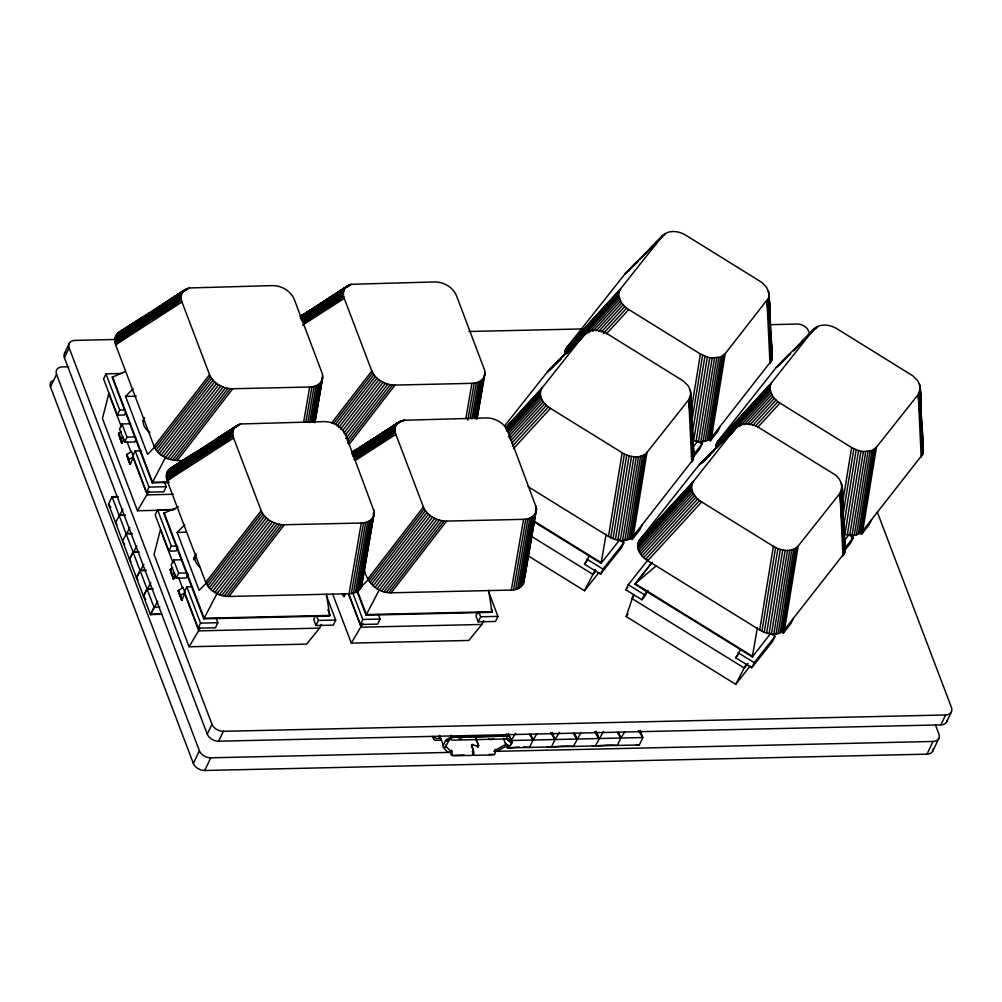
<?xml version="1.0" encoding="UTF-8"?>
<svg xmlns="http://www.w3.org/2000/svg" width="1002" height="1002" viewBox="0 0 1002 1002"><rect width="100%" height="100%" fill="white"/><g stroke="black" fill="none" stroke-linecap="round" stroke-linejoin="round"><path stroke-width="1.5" d="M691.656 411.396L690.904 393.185L688.775 399.673L646.991 452.416C640.604 459.379 629.406 457.175 622.179 452.741L550.461 408.365C543.735 404.507 536.959 395.126 542.32 387.649L584.103 334.893C590.003 328.08 600.737 329.671 607.638 334.029L683.627 381.173L688.311 385.983L690.691 391.381L693.397 459.267L633.302 536.095C626.914 543.059 615.716 540.855 608.49 536.421L528.129 486.696M662.335 236.134L625.048 273.872L637.861 260.821L625.048 273.872L566.606 347.656L565.003 350.725L564.64 354.27L618.597 295.515L618.948 291.958L620.551 288.889L662.335 236.134C668.234 229.32 678.968 230.911 685.869 235.27L761.858 282.414L766.543 287.223L768.922 292.622L771.628 360.507L711.533 437.335C707.212 442.421 699.609 442.483 693.66 440.755L707.349 357.075L700.411 353.982L626.613 308.178L621.578 303.092L618.597 295.515M841.981 487.949L841.905 484.955L844.611 552.841L784.516 629.669C778.128 636.633 766.931 634.429 759.704 629.982L647.73 560.694C641.004 556.836 634.228 547.468 639.589 539.978L698.031 466.206L735.318 428.468C741.217 421.654 751.951 423.245 758.852 427.603L832.862 473.395C844.498 479.344 842.97 494.111 842.87 504.97M842.118 486.759L839.989 493.247L798.206 545.99C791.818 552.954 780.621 550.749 773.394 546.315L701.676 501.939C694.962 498.069 688.174 488.7 693.534 481.223L735.318 428.468L699.258 464.903L737.986 426.063L722.981 441.895M801.863 341.444L814.776 328.405L776.262 367.446L789.075 354.382L776.262 367.446L717.82 441.218L716.217 444.287L715.854 447.844L769.812 389.077L770.175 385.532L771.765 382.463L813.549 329.708C819.448 322.894 830.182 324.485 837.083 328.844L913.072 375.988L917.769 380.798L920.137 386.196L922.842 454.081L862.747 530.91C858.426 535.982 850.823 536.057 844.886 534.329L858.576 450.649L851.625 447.556L777.84 401.752L772.793 396.667L769.812 389.077M314.929 422.293L322.631 377.704L322.431 374.022L294.312 299.498C290.818 290.943 281.537 285.532 272.444 285.608L188.89 287.975L116.495 334.53L114.716 339.215L115.593 344.776L154.145 446.378C159.13 458.089 173.421 462.097 185.12 460.281M362.073 582.625C362.611 589.589 355.334 593.973 349.072 593.748L228.932 596.466C219.513 596.478 209.556 591.28 205.748 582.375L167.196 480.772C165.33 476.426 166.37 470.727 170.641 468.21L192.058 454.57M361.634 586.157L374.297 511.897L345.915 435.494C342.421 426.94 333.14 421.529 324.059 421.604L240.493 423.971L177.817 464.227L181.738 461.834M477.052 418.811L484.868 374.034L484.68 370.352L456.549 295.828C453.067 287.273 443.773 281.863 434.693 281.938L351.126 284.305L300.162 316.532L302.704 314.904M524.322 578.956C524.86 585.919 517.571 590.303 511.321 590.078L391.181 592.796C377.416 593.247 366.181 581.774 364.139 568.547M523.883 582.488L536.546 508.227L508.164 431.824C504.67 423.27 495.389 417.859 486.296 417.934L402.741 420.301L351.978 452.253M769.135 294.425L769.974 316.857L769.048 296.179L770.1 314.741M473.495 752.389L473.232 754.431A1.904 1.691 -65.7 0 1 471.679 755.408L453.53 755.821A1.904 1.691 -65.7 0 1 451.915 753.98L451.99 752.878A2.768 1.165 88.7 0 0 451.677 750.523L450.837 750.548A2.38 1.39 -20.8 0 1 449.535 750.122L446.09 746.503A2.38 1.39 -20.8 0 1 445.978 745.425L446.266 744.824M200.325 567.533C196.317 564.552 192.923 558.602 195.991 553.856M608.49 536.421L622.179 452.741M610.719 537.661L624.409 453.981M613.036 538.7L626.726 455.021M615.428 539.514L629.118 455.835M617.846 540.103L631.536 456.424M620.251 540.454L633.94 456.774M622.58 540.541L636.27 456.874M624.822 540.391L638.512 456.712M626.926 539.99L640.616 456.311M628.855 539.352L642.545 455.672M630.584 538.475L644.273 454.795M632.074 537.385L645.764 453.706M633.302 536.095L646.991 452.416M690.954 411.797L700.411 353.982M691.931 420.64L702.64 355.222M692.019 435.369L704.957 356.261M696.077 441.343L709.767 357.664L707.349 357.075M698.482 441.694L712.172 358.015L720.776 356.912L725.223 353.656L768.659 297.87L771.628 360.507L771.001 338.35L770.951 362.098L767.97 299.448L769.536 318.949L769.987 363.551L767.006 300.913L768.772 320.978M700.824 441.782L714.501 358.115M703.053 441.632L716.743 357.952M705.157 441.231L718.847 357.551M707.099 440.579L720.776 356.912M708.815 439.715L722.505 356.036M710.305 438.625L723.995 354.946M711.533 437.335L725.223 353.656M759.704 629.982L773.394 546.315M761.933 631.235L775.623 547.555M764.263 632.275L777.94 548.595M766.655 633.089L780.333 549.409M769.06 633.677L782.75 549.998M771.465 634.028L785.155 550.348M773.807 634.116L787.484 550.436M776.036 633.965L789.726 550.286M778.141 633.565L791.831 549.885M780.082 632.913L793.772 549.234M781.798 632.049L795.488 548.37M783.288 630.959L796.978 547.28M784.516 629.669L798.206 545.99M842.168 505.359L851.625 447.556M843.145 514.214L853.854 448.796M843.233 528.943L856.184 449.835M847.291 534.918L860.981 451.238L858.576 450.649M849.696 535.268L863.386 451.589L872.003 450.474L876.437 447.23L918.22 394.487L920.35 387.999L921.101 406.211M852.038 535.356L865.728 451.677M854.28 535.206L867.957 451.526M856.384 534.805L870.062 451.125M858.313 534.154L872.003 450.474M860.029 533.277L873.719 449.61M861.52 532.187L875.209 448.52M862.747 530.91L876.437 447.23M533.79 521.716L601.075 563.337L606.197 533.978M651.576 562.961L634.892 584.266L752.289 656.911L757.412 627.553M303.581 422.381L309.681 387.01C315.329 387.073 321.892 383.854 322.631 377.704M305.835 422.205L311.948 386.835M307.965 421.779L314.077 386.421M309.656 422.656L316.031 385.757M311.409 421.779L317.784 384.868M312.674 422.218L319.312 383.779M313.676 422.468L320.577 382.488M315.004 417.082L315.53 414.001M314.39 422.543L321.567 381.036M314.716 422.017L322.694 375.888M314.816 422.481L322.256 379.42M349.072 593.748L361.296 523.019C366.932 523.082 373.508 519.85 374.234 513.7M351.339 593.572L363.551 522.831M353.455 593.146L365.68 522.418M355.422 592.495L367.646 521.754M357.175 591.606L369.4 520.877M358.703 590.504L370.915 519.775M359.968 589.226L372.18 518.485M363.15 573.069L363.688 569.988M367.133 549.998L367.671 546.929M371.128 526.939L371.654 523.858M373.245 514.64L374.047 510.018M360.945 587.761L373.17 517.032M362.348 581.085L374.297 511.897M465.817 418.711L471.929 383.34C477.566 383.403 484.141 380.184 484.868 374.034M467.821 420.076L474.197 383.165M470.214 418.11L476.313 382.751M471.904 418.999L478.28 382.088M473.658 418.11L480.033 381.198M474.923 418.548L481.561 380.109M475.912 418.798L482.826 378.819M476.639 418.874L483.803 377.366M476.965 418.348L484.93 372.218M511.321 590.078L523.532 519.349C529.181 519.412 535.757 516.18 536.483 510.031M513.575 589.902L525.799 519.174M515.704 589.477L527.929 518.748M517.671 588.825L529.883 518.084M519.424 587.936L531.636 517.207M520.94 586.846L533.164 516.105M522.205 585.556L534.429 514.815M530.446 540.178L530.972 537.11M535.494 510.97L536.295 506.348M523.194 584.091L535.419 513.362M524.585 577.415L536.546 508.227M692.77 437.11L692.72 460.857L689.739 398.207L693.397 459.267L692.883 434.993M922.216 431.912L922.166 455.672L919.185 393.022L922.842 454.081L922.328 429.808M750.185 666.042L735.706 684.316L626.2 616.556L633.59 594.637M143.862 418.761C141.57 424.034 145.603 429.595 149.899 432.401M121.104 431.624L118.512 433.641L121.68 443.097L123.922 439.001M130.348 464.264L133.416 456.661L131.425 451.401L126.553 454.82L130.348 464.264L127.717 459.029M172.707 567.62L170.127 569.637L173.283 579.093L175.525 574.998M181.951 600.261L185.032 592.658L183.028 587.41L178.168 590.829L181.951 600.261L180.46 596.328M345.277 593.873L344.2 596.591L342.571 593.986M64.529 353.293L69.238 343.385M933.288 748.594A9.532 6.626 25.4 0 1 926.988 754.155L204.746 770.488A9.532 6.626 25.4 0 1 193.361 763.449L50.513 387.022L56.538 374.335A9.532 6.626 25.4 0 1 62.437 366.895L68.687 366.757M947.178 720.225A9.532 6.626 25.4 0 1 940.891 724.884L218.649 741.204A9.532 6.626 25.4 0 1 207.264 734.165L64.416 357.739L69.125 347.832A9.532 6.626 25.4 0 1 75.012 340.392L114.103 339.515M121.818 373.483L105.974 373.846L103.569 378.919L117.309 415.129L124.473 414.966L125.688 412.423M125.413 371.466L112.161 377.266L152.229 482.851L169.325 482.463M117.309 415.129L119.714 410.056L105.974 373.846M130.686 423.758L121.981 423.946L119.576 429.031L124.574 442.208L134.731 441.982L135.934 439.44M121.68 443.097L120.516 438.889L123.096 436.872M124.574 442.208L126.991 437.135L121.981 423.946M144.388 417.859L142.91 420.953L144.351 419.387M143.574 420.126L144.551 418.059M131.425 451.401L131.049 452.215L127.191 442.07M129.709 464.277L128.845 459.455L133.416 456.661M162.174 614.301L150.425 614.514L108.529 504.106L112.036 496.704L117.91 496.579M140.956 450.762L135.22 450.9L132.803 455.973L146.542 492.182L163.827 491.794L166.232 486.709L164.416 481.899M115.531 522.543L122.883 509.229M146.542 492.182L148.96 487.097L135.22 450.9M152.229 482.851L165.48 457.413M149.035 491.068L137.462 510.769L173.02 509.968M130.961 561.634L129.483 559.329L133.003 551.939L138.89 551.851M129.508 559.379L136.861 546.065M174.862 509.454L157.59 509.843L155.172 514.915L168.912 551.125L176.089 550.962L177.893 547.155M178.456 506.887L163.764 513.262L203.832 618.848L329.796 616.005L326.464 593.998M137.95 580.02L136.46 577.728L143.837 564.452M136.485 577.778L139.992 570.376L145.866 570.251M145.666 599.572L143.449 596.115L146.956 588.725L152.843 588.637M143.461 596.165L150.814 582.851M168.912 551.125L171.329 546.052L157.59 509.843M182.289 559.755L173.596 559.955L171.179 565.028L176.189 578.204L186.334 577.979L188.138 574.171M159.205 613.712L150.45 614.564L157.802 601.238M150.45 614.564L153.957 607.162L112.036 496.704L118.036 497.092M173.283 579.093L172.119 574.897L174.699 572.868M176.189 578.204L178.594 573.131L173.596 559.955M193.887 558.828L194.864 556.761M193.799 559.893L194.789 557.826M183.028 587.41L182.652 588.212L178.807 578.066M181.324 600.273L180.448 595.451L185.032 592.658M192.559 586.759L186.823 586.896L184.418 591.969L198.158 628.179L215.43 627.791L217.847 622.705L216.019 617.908M198.158 628.179L200.563 623.106L186.823 586.896M203.832 618.848L217.81 592.032M200.037 628.329L189.065 646.778L306.562 644.123L319.613 628.129L321.417 624.334M193.361 763.449L199.385 750.761L56.538 374.335M207.264 734.165L211.961 724.258L69.125 347.832M204.746 770.488L210.771 757.8L451.514 752.364M218.649 741.204L223.346 731.31L945.587 714.965A9.532 6.626 25.4 0 0 951.487 707.537L877.289 512.022M315.517 615.691L313.714 619.499L315.993 625.511L333.265 625.123L335.683 620.05L326.339 595.426M315.993 625.511L318.398 620.438L316.582 615.629M378.268 614.239L380.084 619.048L377.679 624.121L360.394 624.509L362.812 619.436L352.917 593.359M488.713 590.328L492.032 612.335L366.081 615.178L379.332 589.74M362.887 623.394L351.314 643.109L468.811 640.453L481.862 624.459L483.665 620.664M477.766 612.022L475.95 615.842L478.242 621.841L495.514 621.453L497.931 616.38L488.588 591.756M478.242 621.841L480.647 616.769L478.818 611.959M443.122 745.425L445.439 741.167L448.019 741.117A2.417 1.415 -20.8 0 1 451.063 739.2L451.952 737.347L451.125 735.167A2.856 1.202 88.7 0 0 450.925 735.731M451.677 750.523L450.725 753.441A1.904 1.691 -65.7 0 0 452.34 755.283L464.427 755.007M472.305 751.901L473.182 750.035L471.529 745.663A1.528 1.065 25.4 0 1 473.332 744.649L476.752 746.352A1.528 1.065 25.4 0 0 478.555 745.35L475.887 738.336M472.481 751.888L473.357 750.035L471.692 745.651A1.34 0.927 25.4 0 1 473.27 744.774M475.725 738.349L478.38 745.35L477.791 746.59A1.34 0.927 25.4 0 1 477.854 746.953M478.029 747.004A1.528 1.065 25.4 0 0 477.967 746.59L478.555 745.35M618.247 539.339L623.808 542.783L621.403 547.856L600.574 574.159L584.467 564.189L589.477 555.834M473.357 750.035A2.768 1.165 88.7 0 1 473.67 752.389L473.695 754.431A1.904 1.691 -65.7 0 0 475.123 755.333L493.272 754.919A1.904 1.691 -65.7 0 0 495.113 753.003L495.188 751.901A2.768 1.165 88.7 0 0 494.875 749.546L495.702 749.534A2.38 1.39 -20.8 0 0 497.443 749.045L504.557 745.112A2.38 1.39 -20.8 0 0 505.584 744.073L505.872 743.484A2.43 1.691 25.4 0 0 507.4 745.112L508.377 745.626A1.904 1.365 30.8 0 0 510.657 745.288L511.245 744.048A1.904 1.365 30.8 0 0 510.143 741.918L509.166 741.392A2.43 1.691 25.4 0 1 507.638 739.764A2.417 1.415 -20.8 0 0 506.674 737.96M640.128 730.445L642.821 737.535L639.301 744.937L507.526 747.918L508.753 745.45M595.539 569.449L584.492 590.742L527.753 555.634M600.574 574.159L602.979 569.073L623.808 542.783M530.822 734.341L533.039 740.015L529.469 747.417L523.532 747.029M629.77 538.074L632.137 539.539L634.542 534.454M642.132 524.885L639.714 529.97L632.137 539.539M641.956 599.76L644.374 594.687L647.831 590.328L645.413 595.401L641.956 599.76L625.849 589.802L628.267 584.717L648.144 559.617M546.979 746.628L551.476 746.916L554.983 739.526L552.227 732.437M697.592 441.268L702.039 444.024L699.634 449.096L693.008 457.463M708.001 439.314L710.368 440.78L712.773 435.695M720.363 426.126L717.946 431.198L710.368 440.78M573.357 746.427L580.709 733.101M592.357 745.738L595.351 745.926L603.48 731.422M618.66 732.362L620.877 738.036L617.295 745.438L609.867 744.949M770.576 633.602L775.022 636.358L772.617 641.43L751.788 667.733L735.681 657.763L740.691 649.409M746.164 664.288L735.706 684.316M751.788 667.733L754.193 662.648L775.022 636.358M780.984 631.648L783.351 633.114L785.756 628.029M793.346 618.459L790.929 623.532L783.351 633.114M848.807 534.843L853.266 537.598L850.848 542.671L844.223 551.037M859.215 532.889L861.582 534.342L864 529.269M871.577 519.7L869.16 524.772L861.582 534.342M926.988 754.155L933.012 741.467A9.532 6.626 25.4 0 0 938.899 734.028L935.58 725.285M940.891 724.884L945.587 714.965M932.762 751.162L938.786 738.487M946.665 721.891L951.374 711.984M194 557.851L194.526 556.949M163.238 303.907L185.433 289.465C181.162 291.983 180.135 297.694 182.001 302.028L209.556 374.673C213.363 383.566 223.321 388.763 232.74 388.751L309.681 387.01M216.332 438.801L238.664 424.61L169.238 469.274L190.768 455.935L167.221 471.942L233.629 429.207L213.539 441.268L237.048 425.462C232.777 427.979 231.738 433.691 233.604 438.037L261.171 510.669C264.966 519.575 274.924 524.772 284.343 524.747L361.296 523.019M325.475 300.237L347.681 285.795C343.41 288.313 342.371 294.024 344.237 298.371L371.805 371.003C375.612 379.896 385.557 385.094 394.988 385.081L471.929 383.34M377.09 436.233L399.284 421.792C395.013 424.309 393.986 430.021 395.853 434.367L423.408 506.999C427.215 515.905 437.173 521.103 446.591 521.09L523.532 519.349M129.859 527.616L122.507 540.942L124.724 544.387M638.374 730.633L642.821 737.535L511.033 740.516L515.654 733.414M532.976 740.027L536.822 734.103M554.92 739.526L559.529 732.424M620.814 738.036L624.659 732.111M154.145 446.378L209.556 374.673M155.009 448.27L210.433 376.552M156.174 450.111L211.585 378.405M157.59 451.889L213.013 380.184M159.255 453.568L214.678 381.862M161.147 455.108L216.557 383.403M163.213 456.499L218.624 384.793M165.418 457.714L220.841 386.008M167.747 458.728L223.158 387.01M170.14 459.517L225.55 387.799M172.557 460.068L227.98 388.363M174.962 460.394L230.385 388.676M177.316 460.469L232.74 388.751M205.748 582.375L261.171 510.669M206.625 584.266L262.036 512.561M331.675 422.932L371.805 371.003M207.777 586.12L263.188 514.402M333.503 423.583L372.669 372.882M335.607 424.197L373.834 374.735M209.205 587.886L264.616 516.18M337.035 425.963L375.249 376.514M210.871 589.564L266.281 517.859M338.701 427.641L376.927 378.192M212.75 591.117L268.173 519.399M340.592 429.194L378.806 379.733M214.816 592.508L270.239 520.789M342.659 430.584L380.873 381.123M217.033 593.71L272.444 522.004M343.911 433.027L383.09 382.338M219.35 594.725L274.773 523.006M345.277 435.269L385.407 383.34M221.743 595.514L277.166 523.808M224.172 596.077L279.583 524.359M345.765 438.538L387.799 384.129M226.577 596.39L281.988 524.685M347.231 440.329L390.216 384.693M228.932 596.466L284.343 524.747M347.719 443.122L392.634 385.018M349.122 444.425L394.988 385.081M367.997 578.705L423.408 506.999M368.861 580.596L424.284 508.891M370.026 582.45L425.437 510.732M371.441 584.216L426.865 512.51M373.12 585.894L428.53 514.189M374.998 587.448L430.409 515.729M377.065 588.838L432.476 517.12M379.27 590.04L434.693 518.335M381.599 591.055L437.01 519.349M383.991 591.844L439.402 520.138M386.409 592.407L441.832 520.689M388.826 592.721L444.237 521.015M391.181 592.796L446.591 521.09M504.657 425.85L546.816 372.631L586.771 332.489L566.431 353.719M584.467 564.189L587.059 560.92M601.075 563.337L620.351 539.001M692.795 447.543L697.918 440.83M595.952 570.965L593.134 574.509L532.225 536.809M584.492 590.742L598.958 572.468M623.081 542.019L625.01 539.577M701.312 443.26L703.254 440.817M692.57 455.973L702.039 444.024M625.849 589.802L627.753 587.41M634.892 584.266L652.239 562.36M633.665 596.065L631.786 598.432L744.361 668.083L748.093 663.362M626.2 616.556L628.129 614.113M735.681 657.763L738.274 654.494M752.289 656.911L770.901 633.164M844.01 541.118L849.132 534.404M851.575 538.049L854.468 534.392M843.797 549.547L853.266 537.598M815.816 328.706L817.882 326.401L815.816 328.468M566.606 347.656L620.551 288.889M565.654 349.109L619.599 290.342M565.003 350.725L618.948 291.958M564.665 352.453L618.61 293.686M575.511 344.638L618.885 297.394M588.813 332.727L619.486 299.31M592.883 331.174L620.388 301.214M506.348 426.827L542.32 387.649M505.409 428.28L541.368 389.102M505.81 428.743L540.717 390.717M596.19 330.748L621.578 303.092M506.536 429.319L540.379 392.446M506.511 431.148L540.354 394.274M598.695 331.399L623.031 304.896M507.864 431.875L540.654 396.153M601.438 331.95L624.722 306.599M508.465 433.791L541.255 398.07M508.302 436.847L542.157 399.986M603.342 333.528L626.613 308.178M509.492 438.726L543.347 401.852M606.486 333.804L628.692 309.605M510.945 440.529L544.787 403.656M511.571 443.385L546.478 405.359M512.423 446.115L548.382 406.937M513.437 448.696L550.461 408.365M717.82 441.218L771.765 382.463M716.868 442.684L770.814 383.916M716.217 444.287L770.175 385.532M715.879 446.028L769.837 387.26M728.842 435.908L770.1 390.968M741.079 425.149L770.701 392.884M744.098 424.748L771.603 394.788M639.589 539.978L693.534 481.223M638.637 541.443L692.582 482.676M637.986 543.059L691.944 484.292M747.404 424.322L772.793 396.667M637.648 544.787L691.593 486.02M637.623 546.604L691.58 487.849M749.909 424.973L774.245 398.47M637.923 548.495L691.868 489.727M752.665 425.524L775.936 400.174M638.524 550.411L692.47 491.644M639.426 552.315L693.371 493.548M755.621 425.95L777.84 401.752M640.604 554.194L694.561 495.426M757.7 427.366L779.919 403.167M642.057 555.997L696.014 497.23M643.747 557.701L697.705 498.933M645.651 559.279L699.596 500.512M647.73 560.694L701.676 501.939M567.195 352.679L585.318 333.603L548.031 371.329M793.672 350.7L803.566 340.004M716.43 448.382L736.533 427.165L723.632 440.204M651.062 248.483L665.002 233.729L639.564 259.38L663.549 234.844L650.649 247.87M808.401 335.683L816.217 327.303L809.892 333.653M702.364 462.899L710.418 454.645M635.255 263.764L626.263 272.569L636.245 262.674M559.63 359.58L546.816 372.631L584.103 334.893L572.418 346.629M793.747 350.687L805.47 338.826M155.16 446.654L147.532 454.332L125.551 396.404L133.178 388.726M206.763 582.65L199.135 590.328L177.154 532.4L184.781 524.722M361.384 586.658L369.012 578.981M739.451 426.514L741.48 424.485M654.256 245.252L656.323 243.185M576.025 344.012L580.158 339.866M586.358 333.666L588.424 331.587M727.239 437.586L734.479 430.334M638.299 261.259L627.715 271.454L629.381 270.565M549.484 370.226L561.12 358.992M778.93 365.029L790.565 353.806M700.699 463.788L714.451 450.524M195.177 556.123L195.954 555.384M656.285 565.792L635.18 583.652L752.577 656.297M119.025 332.213L117.635 333.265L139.153 319.939L115.618 335.946L182.026 293.21L161.936 305.272L184.042 290.53L119.025 332.213L140.455 318.573M137.249 323.345L114.716 339.215L136.673 325.324L181.412 300.137L136.31 329.671L115.593 344.776L182.001 302.028L136.347 327.441L114.716 341.006L136.673 325.324L181.124 296.479L160.032 308.679L115.017 337.524L138.088 321.529M188.852 459.342L166.332 475.211L188.276 461.321L233.028 436.133L187.913 465.68L167.196 480.772L233.604 438.037L187.963 463.45L166.319 477.015L188.276 461.321L232.74 432.476L211.635 444.675L166.633 473.52L189.691 457.538M138.038 321.103L141.733 318.598M192.108 455.434L195.803 452.917M353.117 452.603L355.585 450.925M300.888 316.269L349.31 284.944L300.75 316.231M346.291 286.86L324.185 301.602L344.262 289.54L300.324 317.859M352.491 452.278L400.913 420.94L380.246 434.292L398.771 422.769M301.439 320.026L343.373 292.809L300.763 318.861M402.14 421.604L404.745 419.901L402.078 421.529M353.055 456.023L394.976 428.806L352.366 454.858M120.653 331.349L141.946 317.459M300.437 316.244L304.195 313.789M193.549 453.455L170.641 468.21M352.04 452.24L355.798 449.785M172.081 298.897L177.254 295.54M181.137 293.022L188.89 287.975L180.949 292.91M160.032 308.679L181.425 294.776L160.859 306.875M333.04 296.066L336.91 293.548M339.503 291.87L344.663 288.501M347.256 286.822L351.126 284.305L328.643 298.295M322.268 305.009L343.673 291.106L323.107 303.205M223.684 434.906L219.814 437.423L222.482 435.795M226.277 433.215L231.449 429.858M234.03 428.18L240.493 423.971L217.998 437.962M211.635 444.675L233.04 430.772L212.474 442.871M387.223 430.397L391.106 427.867M394.988 425.349L398.859 422.819M373.884 441.005L395.276 427.102L351.94 453.868M374.71 439.202L395.878 425.537L375.788 437.598L397.894 422.857L351.765 452.528L354.307 450.9M116.495 334.53L182.903 291.782M301.402 316.269L345.139 288.113M302.391 321.329L343.373 294.601L321.692 306.988M303.606 322.744L343.661 296.467L301.552 320.177M302.579 325.187L344.237 298.371L302.604 321.579M168.098 470.527L234.506 427.779M205.886 446.378L209.694 443.936M212.224 442.308L218.549 438.237M353.005 452.265L396.754 424.109M359.28 448.42L363.075 445.965M366.87 443.523L369.4 441.895M373.195 439.452L375.725 437.824M379.52 435.382L382.063 433.753M354.007 457.338L394.976 430.597L373.295 442.997M353.957 459.567L395.264 432.463L353.167 456.173M355.485 460.344L395.853 434.367L354.22 457.588M195.227 452.628L172.256 467.345L174.085 466.719M352.366 452.228L357.463 448.959M128.857 326.652L123.747 329.908L187.061 288.614L166.395 301.965L178.306 294.563M132.677 324.21L135.232 322.581M137.775 320.966L145.428 316.081M186.835 458.59L189.378 456.962M191.933 455.334L195.753 452.891M352.904 452.478L355.447 450.85M136.31 329.671L115.005 342.872L136.347 327.441L181.124 298.27L159.443 310.658M187.913 465.68L166.62 478.868L187.963 463.45L232.727 434.267L211.059 446.667M333.115 296.129L337.123 293.674M507.588 747.918L506.511 745.075L507.526 747.918L519.161 747.004M551.413 746.916L564.489 745.976M595.351 745.926L608.427 744.987M507.939 738.9L507.789 738.912A5.649 2.38 88.7 0 1 506.361 737.948M445.439 741.167A5.736 3.344 -20.8 0 1 451.952 737.347L507.864 736.032L468.848 736.958M468.961 331.487L583.089 328.906M770.676 324.661L797.254 324.059A9.532 6.626 25.4 0 1 808.639 331.111L809.754 334.029M125.551 396.404L136.259 396.153M119.714 410.056L125.45 409.918M126.991 437.135L135.683 436.935M119.689 437.849L122.307 443.084M168.073 481.874L152.517 482.238L112.449 376.652M148.96 487.097L166.232 486.709M173.546 494.274L147.231 494.863L133.041 457.463M125.012 515.479L119.025 515.103L124.887 514.965M119.038 515.153L124.912 515.015M131.888 533.415L126.001 533.49L132.013 533.928M177.154 532.4L186.334 532.187M171.329 546.052L177.066 545.915M178.594 573.131L187.299 572.931M171.292 573.845L171.931 573.833M179.333 595.025L179.959 595.013M153.932 607.112L159.819 607.037M200.563 623.106L217.847 622.705M318.398 620.438L335.683 620.05M362.812 619.436L380.084 619.048M480.647 616.769L497.931 616.38M319.613 628.129L198.834 630.859L184.644 593.46M481.862 624.459L361.083 627.189L348.521 594.111M451.952 737.347L465.767 737.034M440.867 738.349L436.659 738.449A1.904 1.328 25.4 0 1 434.38 737.034M458.741 739.025L461.822 738.975M441.381 740.177L435.782 740.303A1.904 1.328 25.4 0 1 433.503 738.9L432.588 736.483M447.017 740.478L448.721 740.44A1.478 1.027 25.4 0 0 449.472 739M507.638 739.764L511.17 740.202A1.904 1.365 30.8 0 1 512.26 742.332L511.671 743.572A1.904 1.365 30.8 0 1 510.319 744.198M493.723 751.4L933.012 741.467M489.051 754.443L492.082 754.381A1.904 1.691 -65.7 0 0 492.959 754.105M507.964 738.887L452.503 740.165A5.649 2.38 88.7 0 1 451.063 739.2A2.856 1.202 88.7 0 1 450.775 737.873M133.003 551.939L138.99 552.315M139.979 570.326L145.966 570.714M146.956 588.725L152.943 589.101M636.308 744.749L639.301 744.937M565.93 745.951L573.42 746.427M709.767 357.664L712.172 358.015M860.981 451.238L863.386 451.589M534.091 521.09L601.363 562.723M586.884 559.116L602.979 569.073M628.267 584.717L644.374 594.687M738.098 652.678L754.193 662.648M441.531 739.601L439.815 737.798A5.248 3.056 -20.8 0 1 439.339 736.082M617.169 732.287L620.877 738.036M594.424 731.623L598.87 738.537L596.24 731.435L598.87 738.537M573.232 733.276L576.927 739.025L574.71 733.351M550.549 732.625L554.983 739.526M529.344 734.266L533.039 740.015M108.529 504.106L110.746 507.551M115.506 522.493L116.984 524.798M491.23 608.815L492.333 611.708L366.369 614.564L357.038 589.978M508.34 733.426L511.095 740.516M503.405 738.324L505.584 744.073M477.315 745.325L477.967 746.59M439.565 735.418L443.385 745.488A5.248 3.056 -20.8 0 0 443.635 747.855L447.067 751.475A5.248 3.056 -20.8 0 0 449.961 752.402M356.75 590.591L366.081 615.178M348.859 594.098L360.394 624.509M332.714 594.098L351.314 643.109M327.892 609.592L330.084 615.378L204.132 618.234L164.065 512.648M121.367 426.714L108.817 393.623L102.454 418.51L137.462 510.769M172.97 562.711L160.42 529.62L154.058 554.519L189.065 646.778M118.812 433.027L120.804 438.275M126.853 454.207L128.845 459.455M170.415 569.023L172.407 574.271M178.456 590.203L180.448 595.451M172.419 575.135L173.922 579.081M118.512 433.641L120.516 438.889M126.553 454.82L128.544 460.068M170.127 569.637L172.119 574.897M178.168 590.829L180.16 596.077M843.897 526.451L845.087 549.397L844.16 541.193M342.784 593.81L343.573 596.603M919.999 414.54L918.22 394.487L921.201 457.125L919.874 391.444L923.33 450.637L922.128 427.691M841.768 513.3L840.954 491.782L843.546 532.763L843.934 554.432L839.989 493.247L842.97 555.885L841.642 490.203L844.999 551.163L844.097 528.568M690.541 419.738L688.775 399.673L691.756 462.31L690.416 396.629L693.872 455.835L692.67 432.889M920.324 401.063L920.575 404.144L920.324 393.673M768.985 305.948L769.361 310.582L769.035 297.118M690.879 406.248L691.117 409.342L690.866 398.871M922.303 436.459L923.118 448.833L922.316 440.905M843.772 530.584L843.358 524.397L843.433 530.421M844.172 536.771L844.886 547.606M770.576 335.156L770.012 324.385M771.089 342.897L771.903 355.272L771.026 345.815M692.445 435.469L692.144 430.822L692.194 435.344M692.858 441.657L693.672 454.031L692.87 446.103M921.314 408.315L920.262 389.753L921.189 410.432M843.083 507.075L842.031 488.513L842.958 509.191M691.868 413.5L690.816 394.951L691.743 415.617M770.901 334.129L772.104 357.075L768.922 292.622M771.001 338.35L772.016 358.829L771.114 336.234M919.636 384.38L919.849 388.939M920.35 399.585L920.788 408.753M921.377 421.028L921.64 430.159M841.404 483.139L841.693 489.226M842.194 499.873L842.632 509.054M843.208 521.328L843.646 530.509M768.421 290.805L768.559 293.849M769.073 304.495L769.498 313.651M690.19 389.565L690.328 392.609M690.904 404.77L691.342 413.939M691.856 424.685L692.357 435.407M842.194 496.929L842.344 502.904M494.825 751.387A5.248 3.056 -20.8 0 0 498.658 750.31L505.647 746.452A5.248 3.056 -20.8 0 0 507.601 744.899M448.019 741.117A2.43 1.691 25.4 0 1 447.744 742.783L444.888 747.367L445.978 746.503A2.43 1.691 25.4 0 0 446.328 744.987M473.933 754.794A1.904 1.691 -65.7 0 1 472.493 753.892M510.231 739.701A5.736 3.344 -20.8 0 0 507.237 736.094L506.411 733.927A2.856 1.202 88.7 0 0 506.21 734.479M448.357 740.591A1.478 1.027 25.4 0 1 448.595 740.854M478.38 745.35A1.34 0.927 25.4 0 1 476.802 746.227M493.623 738.975A2.38 1.39 -20.8 0 1 491.882 739.463L490.191 739.501A1.478 1.027 25.4 0 1 488.813 738.962M210.771 757.8A9.532 6.626 25.4 0 1 199.385 750.761M50.513 387.022A9.532 6.626 25.4 0 1 52.455 380.647M223.346 731.31A9.532 6.626 25.4 0 1 211.961 724.258M64.416 357.739A9.532 6.626 25.4 0 1 65.618 351.915M843.985 530.672L844.611 552.841L843.985 530.672M307.677 312.411L305.209 314.089L307.677 312.411"/></g></svg>
